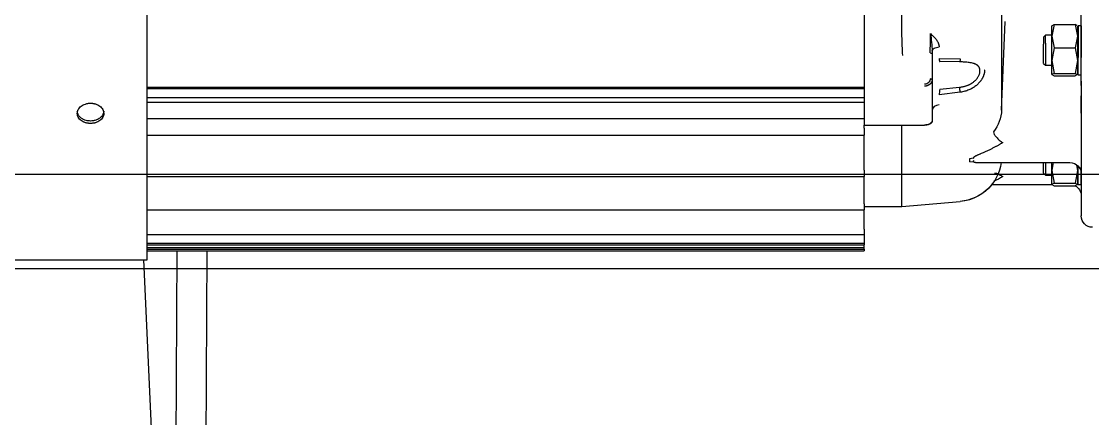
# Model space of a CAD drawing. Extents: x -1899985 to 1774885, y 556286 to 2175695.
# Drawn here: x -1726423.2 to -1725977.2, y 576635 to 576800.6 of the extents above; entities that cross this region are included whole.
import ezdxf

# ---------------------------------------------------------------- set-up
doc = ezdxf.new("R2010")
doc.units = 0
doc.header["$LTSCALE"] = 10
doc.header["$MEASUREMENT"] = 0
for name, color, linetype in [('20剖面图$0$A-LIN-V', 9, 'Continuous'), ('20剖面图$0$EWHS5T6M-3', 7, 'Continuous'), ('20剖面图$0$FHSGH10105-主梁-06', 7, 'Continuous'), ('20剖面图$0$零件1^葫芦小车', 7, 'Continuous'), ('A-LIN-V', 9, 'Continuous')]:
    doc.layers.add(name, color=color, linetype=linetype)

# ---------------------------------------------------------------- blocks, each defined once
blk = doc.blocks.new('20剖面图$0$3243243')
at = {"layer": '20剖面图$0$EWHS5T6M-3', "color": 4, "linetype": 'Continuous'}
for p, q in [((1568226.95, 576148.99), (1568226.95, 576434.4)), ((1568301.59, 576169.54), (1568301.59, 576345.23)), ((1568615.87, 576076.31), (1568615.87, 576261.84)), ((1568260.1, 576198.07), (1568260.1, 576164.53)), ((1568317.3, 576181.22), (1568317.3, 576149.35)), ((1568226.95, 576173.85), (1568226.95, 576160.56)), ((1568226.95, 576173.85), (1568228.24, 576173.85)), ((1568228.24, 576173.85), (1568228.24, 576160.56)), ((1568228.24, 576173.85), (1568228.52, 576172.75)), ((1568229.43, 576174.33), (1568228.52, 576169.5)), ((1568228.52, 576173.85), (1568228.52, 576169.5)), ((1568228.65, 576173.89), (1568229.43, 576174.33)), ((1568238.29, 576174.33), (1568229.43, 576174.33)), ((1568239.2, 576173.81), (1568238.29, 576174.33)), ((1568238.29, 576174.33), (1568239.2, 576169.5)), ((1568239.2, 576169.5), (1568239.2, 576173.85)), ((1568260.1, 576138.7), (1568258.66, 576175.65)), ((1568228.52, 576169.5), (1568229.43, 576164.67)), ((1568228.52, 576169.5), (1568228.52, 576159.32)), ((1568239.2, 576169.5), (1568238.29, 576164.67)), ((1568239.2, 576169.92), (1568241.87, 576169.92)), ((1568239.2, 576159.32), (1568239.2, 576169.5)), ((1568241.87, 576166.54), (1568241.87, 576169.92)), ((1568241.87, 576169.92), (1568242.66, 576169.14)), ((1568242.66, 576169.14), (1568242.66, 576166.18)), ((1568301.59, 576169.53), (1568301.59, 576169.54)), ((1568229.43, 576164.67), (1568228.52, 576159.32)), ((1568238.29, 576164.67), (1568229.43, 576164.67)), ((1568238.29, 576164.67), (1568239.2, 576159.32)), ((1568241.87, 576166.54), (1568241.87, 576157.35)), ((1568242.66, 576158.14), (1568242.66, 576166.18)), ((1568260.1, 576164.53), (1568260.1, 576138.7)), ((1568289.02, 576163.25), (1568289.02, 576162.1)), ((1568226.95, 576153.42), (1568226.95, 576160.56)), ((1568228.24, 576153.42), (1568228.24, 576160.56)), ((1568228.52, 576159.32), (1568229.43, 576153.98)), ((1568228.52, 576159.32), (1568228.52, 576153.46)), ((1568239.2, 576159.32), (1568238.29, 576153.98)), ((1568239.2, 576153.46), (1568239.2, 576159.32)), ((1568286.15, 576160.18), (1568277.31, 576159.99)), ((1568277.58, 576158.77), (1568285.87, 576158.9)), ((1568289.02, 576162.1), (1568289.02, 576151.35)), ((1568228.52, 576154.53), (1568228.24, 576153.42)), ((1568229.43, 576153.98), (1568228.52, 576153.46)), ((1568238.29, 576153.98), (1568229.43, 576153.98)), ((1568238.29, 576153.98), (1568239.2, 576153.46)), ((1568241.87, 576157.35), (1568239.2, 576157.35)), ((1568242.66, 576158.14), (1568241.87, 576157.35)), ((1568228.24, 576153.42), (1568226.95, 576153.42)), ((1568226.95, 576150.73), (1568226.95, 576144.58)), ((1568228.52, 576153.46), (1568229.43, 576152.95)), ((1568228.52, 576153.42), (1568228.52, 576153.46)), ((1568238.29, 576152.95), (1568229.43, 576152.95)), ((1568239.2, 576153.46), (1568238.29, 576152.95)), ((1568289.02, 576151.35), (1568289.02, 576134.01)), ((1568226.95, 576148.99), (1568226.95, 576094.54)), ((1568277.31, 576146.13), (1568286.15, 576145.02)), ((1568285.87, 576147.42), (1568277.58, 576148.22)), ((1568317.3, 576149.35), (1568317.3, 576148.24)), ((1568317.3, 576148.65), (1568317.3, 576132.59)), ((1568615.87, 576148.24), (1568317.3, 576148.24)), ((1568615.87, 576147.63), (1568317.3, 576147.63)), ((1568226.95, 576137.44), (1568226.95, 576144.58)), ((1568317.3, 576143.76), (1568615.87, 576143.76)), ((1568317.3, 576141.78), (1568615.87, 576141.78)), ((1568317.3, 576132.34), (1568292.16, 576132.34)), ((1568301.59, 576098.47), (1568301.59, 576132.34)), ((1568317.3, 576135.05), (1568615.87, 576135.05)), ((1568317.3, 576132.59), (1568317.3, 576132.34)), ((1568317.3, 576131.08), (1568317.3, 576132.34)), ((1568226.95, 576128.04), (1568226.95, 576114.75)), ((1568317.3, 576131.08), (1568317.3, 576128.16)), ((1568317.3, 576113.67), (1568317.3, 576128.16)), ((1568615.87, 576128.16), (1568317.3, 576128.16)), ((1568271.89, 576118.76), (1568271.87, 576118.46)), ((1568273.3, 576118.55), (1568271.89, 576118.76)), ((1568273.3, 576117.14), (1568273.3, 576118.55)), ((1568226.95, 576107.61), (1568226.95, 576114.75)), ((1568228.24, 576115.31), (1568228.24, 576114.75)), ((1568228.24, 576107.61), (1568228.24, 576114.75)), ((1568228.9, 576115.77), (1568228.52, 576113.5)), ((1568228.52, 576115.58), (1568228.52, 576113.5)), ((1568269.34, 576116.78), (1568231.66, 576116.78)), ((1568238.64, 576116.78), (1568239.2, 576113.5)), ((1568239.2, 576113.5), (1568239.2, 576116.78)), ((1568241.87, 576116.78), (1568241.87, 576111.54)), ((1568242.66, 576112.32), (1568242.66, 576116.78)), ((1568271.87, 576117.61), (1568271.89, 576117.31)), ((1568273.3, 576117.14), (1568271.89, 576117.31)), ((1568228.52, 576113.5), (1568228.52, 576107.65)), ((1568228.52, 576113.5), (1568229.43, 576108.16)), ((1568239.2, 576113.5), (1568238.29, 576108.16)), ((1568239.2, 576107.65), (1568239.2, 576113.5)), ((1568241.87, 576111.54), (1568239.2, 576111.54)), ((1568242.66, 576112.32), (1568241.87, 576111.54)), ((1568317.3, 576113.67), (1568317.3, 576110.96)), ((1568317.3, 576099.55), (1568317.3, 576110.96)), ((1568615.87, 576110.96), (1568317.3, 576110.96)), ((1568228.24, 576107.61), (1568226.95, 576107.61)), ((1568228.52, 576108.71), (1568228.24, 576107.61)), ((1568229.43, 576108.16), (1568228.52, 576107.65)), ((1568228.52, 576107.61), (1568228.52, 576107.65)), ((1568228.52, 576107.65), (1568229.43, 576107.13)), ((1568238.29, 576108.16), (1568229.43, 576108.16)), ((1568238.29, 576107.13), (1568229.43, 576107.13)), ((1568238.29, 576107.13), (1568229.51, 576107.13)), ((1568238.29, 576108.16), (1568239.2, 576107.65)), ((1568239.2, 576107.65), (1568238.29, 576107.13)), ((1568239.2, 576107.65), (1568238.29, 576107.13)), ((1568264.19, 576107.65), (1568239.2, 576107.65)), ((1568264.19, 576107.65), (1568239.2, 576107.65)), ((1568226.95, 576102.94), (1568226.95, 576094.54)), ((1568301.59, 576098.47), (1568277.31, 576100.6)), ((1568301.59, 576098.47), (1568277.31, 576100.6)), ((1568317.3, 576098.47), (1568301.59, 576098.47)), ((1568317.3, 576098.47), (1568301.59, 576098.47)), ((1568317.3, 576099.55), (1568317.3, 576097.07)), ((1568317.3, 576098.47), (1568317.3, 576097.07)), ((1568317.3, 576089.05), (1568317.3, 576097.07)), ((1568615.87, 576097.07), (1568317.3, 576097.07)), ((1568317.3, 576089.05), (1568317.3, 576097.07)), ((1568317.3, 576089.05), (1568317.3, 576086.83)), ((1568317.3, 576089.05), (1568317.3, 576086.83)), ((1568317.3, 576086.83), (1568317.3, 576083.21)), ((1568615.87, 576086.83), (1568317.3, 576086.83)), ((1568317.3, 576086.83), (1568317.3, 576083.21)), ((1568317.3, 576083.21), (1568317.3, 576082.55)), ((1568615.87, 576083.21), (1568317.3, 576083.21)), ((1568317.3, 576083.21), (1568317.3, 576082.55)), ((1568317.3, 576081.39), (1568317.3, 576082.55)), ((1568615.87, 576082.55), (1568317.3, 576082.55)), ((1568317.3, 576081.39), (1568317.3, 576082.55)), ((1568615.87, 576081.39), (1568317.3, 576081.39)), ((1568317.3, 576080.74), (1568317.3, 576081.39)), ((1568317.3, 576080.74), (1568317.3, 576081.39)), ((1568615.87, 576080.74), (1568317.3, 576080.74)), ((1568317.3, 576080.74), (1568317.3, 576080.03)), ((1568317.3, 576080.74), (1568317.3, 576080.03)), ((1568615.87, 576080.03), (1568317.3, 576080.03)), ((1568615.87, 576080.03), (1568317.3, 576080.03)), ((1568615.87, 576076.31), (1568615.87, 576080.03)), ((1568751.8, 576076.31), (1568615.87, 576076.31)), ((1568751.8, 576076.31), (1568615.87, 576076.31))]:
    blk.add_line(p, q, dxfattribs=at)
for centre, radius, start, end in [((1568356.28, 576160.32), 67.33, 171.2625, 177.4992), ((1566999.41, 576155.54), 1290.41, 0.30865, 0.66611), ((1567955.07, 576180.31), 346.69, 356.89, 358.2177), ((1568281.04, 576160.19), 3.73, 182.9811, 202.2857), ((1568292.1, 576151.8), 2.29, 181.5469, 271.5974), ((1567409.43, 576261.02), 875.45, 352.45924, 352.5971), ((1568600.78, 576182.2), 316.82, 186.3031, 186.7393), ((1568275.98, 576139.4), 15.89, 182.5089, 218.1426), ((1568289.78, 576134.03), 0.763, 181.8362, 271.7254), ((1568231.66, 576112.06), 4.71, 90, 180), ((1568278.95, 576119.38), 18.86, 187.9295, 265), ((1568270.51, 576128.4), 20.58, 238.0128, 249.6984), ((1568231.66, 576102.94), 4.71, 117.1281, 180), ((1568231.66, 576102.94), 4.71, 117.1281, 180), ((1568278.95, 576119.38), 18.86, 218.4661, 265), ((1568222.23, 576094.54), 4.71, 270, 0), ((1568222.23, 576094.54), 4.71, 270, 0)]:
    blk.add_arc(centre, radius, start, end, dxfattribs=at)
at = {"layer": '20剖面图$0$EWHS5T6M-3', "color": 4, "linetype": 'Continuous', "extrusion": (0, 0, -1)}
for centre, major_axis, ratio, start_param, end_param in [((1568289.8, 576151.35), (0.786, 0), 0.5, 3.141593, 4.712389), ((1568285.87, 576138.6), (-3.14, 0), 0.721105, 1.658063, 3.14162)]:
    blk.add_ellipse(centre, major_axis=major_axis, ratio=ratio, start_param=start_param, end_param=end_param, dxfattribs=at)
at = {"layer": '20剖面图$0$EWHS5T6M-3', "color": 4, "linetype": 'Continuous'}
for points, degree, knots in [([(1568289.73, 576170.54), (1568289.51, 576170.35), (1568289.07, 576169.96), (1568288.21, 576169.16), (1568287.46, 576168.33), (1568286.93, 576167.53), (1568286.65, 576167.04), (1568286.47, 576166.61), (1568286.32, 576166.2), (1568286.22, 576165.8), (1568286.16, 576165.4), (1568286.15, 576165.13), (1568286.15, 576165)], 3, [0, 0, 0, 0, 0.125011, 0.250017, 0.499875, 0.603087, 0.677277, 0.749978, 0.814865, 0.874988, 0.937496, 1, 1, 1, 1]), ([(1568289.02, 576163.25), (1568289.02, 576163.65), (1568288.74, 576164.1), (1568287.64, 576164.77), (1568286.86, 576164.96), (1568286.15, 576165)], 3, [0, 0, 0, 0, 0.5, 0.5, 1, 1, 1, 1]), ([(1568269.13, 576155.05), (1568269.13, 576155.13), (1568269.13, 576155.29), (1568269.15, 576155.52), (1568269.19, 576155.73), (1568269.24, 576155.94), (1568269.3, 576156.14), (1568269.37, 576156.33), (1568269.46, 576156.51), (1568269.57, 576156.69), (1568269.68, 576156.85), (1568269.81, 576157.01), (1568269.96, 576157.15), (1568270.11, 576157.29), (1568270.29, 576157.43), (1568270.47, 576157.55), (1568270.67, 576157.67), (1568270.88, 576157.78), (1568271.11, 576157.88), (1568271.35, 576157.98), (1568271.6, 576158.07), (1568272.04, 576158.21), (1568272.69, 576158.37), (1568273.6, 576158.52), (1568274.68, 576158.64), (1568276.01, 576158.73), (1568277.03, 576158.76), (1568277.58, 576158.77)], 3, [0, 0, 0, 0, 0.025288, 0.050219, 0.074845, 0.099219, 0.123396, 0.147433, 0.171387, 0.195316, 0.219278, 0.243332, 0.267533, 0.291939, 0.316604, 0.341581, 0.366922, 0.392675, 0.418887, 0.445603, 0.472864, 0.500709, 0.581938, 0.664866, 0.750426, 0.865857, 1, 1, 1, 1]), ([(1568286.15, 576160.18), (1568286.14, 576160.12), (1568286.13, 576160.01), (1568286.11, 576159.85), (1568286.09, 576159.68), (1568286.06, 576159.51), (1568286.03, 576159.34), (1568285.99, 576159.19), (1568285.96, 576159.07), (1568285.92, 576158.96), (1568285.89, 576158.92), (1568285.87, 576158.9)], 3, [0, 0, 0, 0, 0.077735, 0.163795, 0.258193, 0.360935, 0.47203, 0.591481, 0.719291, 0.855464, 1, 1, 1, 1]), ([(1568289.8, 576162.49), (1568289.6, 576162.49), (1568289.39, 576162.45), (1568289.1, 576162.3), (1568289.02, 576162.2), (1568289.02, 576162.1)], 3, [0, 0, 0, 0, 0.5, 0.5, 1, 1, 1, 1]), ([(1568267.16, 576155.5), (1568267.16, 576155.4), (1568267.17, 576155.21), (1568267.18, 576154.93), (1568267.21, 576154.64), (1568267.26, 576154.35), (1568267.32, 576154.06), (1568267.39, 576153.76), (1568267.48, 576153.47), (1568267.58, 576153.17), (1568267.69, 576152.87), (1568267.82, 576152.57), (1568267.97, 576152.27), (1568268.13, 576151.97), (1568268.3, 576151.66), (1568268.49, 576151.36), (1568268.7, 576151.05), (1568268.92, 576150.75), (1568269.16, 576150.45), (1568269.42, 576150.14), (1568269.7, 576149.84), (1568269.99, 576149.54), (1568270.38, 576149.17), (1568270.88, 576148.75), (1568271.51, 576148.28), (1568272.19, 576147.84), (1568272.92, 576147.44), (1568273.7, 576147.08), (1568274.53, 576146.76), (1568275.41, 576146.5), (1568276.34, 576146.28), (1568276.98, 576146.18), (1568277.31, 576146.13)], 3, [0, 0, 0, 0, 0.023596, 0.046848, 0.069813, 0.092549, 0.115115, 0.137574, 0.159988, 0.182418, 0.204926, 0.227574, 0.250421, 0.273525, 0.296943, 0.320728, 0.344931, 0.369601, 0.394784, 0.420522, 0.446855, 0.473821, 0.501454, 0.550477, 0.600634, 0.652145, 0.705215, 0.760032, 0.81677, 0.875584, 0.936618, 1, 1, 1, 1]), ([(1568277.58, 576148.22), (1568277.42, 576148.24), (1568277.09, 576148.28), (1568276.62, 576148.36), (1568276.15, 576148.44), (1568275.7, 576148.55), (1568275.26, 576148.67), (1568274.83, 576148.8), (1568274.42, 576148.94), (1568274.02, 576149.1), (1568273.63, 576149.27), (1568273.25, 576149.46), (1568272.89, 576149.66), (1568272.53, 576149.87), (1568272.19, 576150.1), (1568271.79, 576150.39), (1568271.35, 576150.76), (1568270.88, 576151.2), (1568270.47, 576151.66), (1568270.11, 576152.13), (1568269.81, 576152.61), (1568269.56, 576153.09), (1568269.37, 576153.59), (1568269.23, 576154.08), (1568269.14, 576154.57), (1568269.13, 576154.89), (1568269.13, 576155.05)], 3, [0, 0, 0, 0, 0.039878, 0.078912, 0.117144, 0.154619, 0.191384, 0.227489, 0.262988, 0.297935, 0.332389, 0.366411, 0.400064, 0.433413, 0.466526, 0.499471, 0.55456, 0.607472, 0.65855, 0.708176, 0.756766, 0.804764, 0.852628, 0.900824, 0.949803, 1, 1, 1, 1]), ([(1568289.02, 576151.35), (1568289.02, 576151.29), (1568289.02, 576151.17), (1568289.04, 576150.99), (1568289.08, 576150.82), (1568289.12, 576150.66), (1568289.18, 576150.5), (1568289.25, 576150.34), (1568289.33, 576150.19), (1568289.42, 576150.05), (1568289.51, 576149.91), (1568289.62, 576149.78), (1568289.73, 576149.66), (1568289.85, 576149.55), (1568289.97, 576149.44), (1568290.1, 576149.34), (1568290.23, 576149.25), (1568290.36, 576149.16), (1568290.5, 576149.08), (1568290.64, 576149.01), (1568290.78, 576148.95), (1568290.92, 576148.89), (1568291.06, 576148.84), (1568291.21, 576148.79), (1568291.35, 576148.75), (1568291.49, 576148.72), (1568291.63, 576148.7), (1568291.76, 576148.68), (1568291.9, 576148.66), (1568292.03, 576148.65), (1568292.12, 576148.65), (1568292.16, 576148.65)], 3, [0, 0, 0, 0, 0.043815, 0.086945, 0.129389, 0.171151, 0.212229, 0.252628, 0.292346, 0.331388, 0.369753, 0.407445, 0.444466, 0.480818, 0.516503, 0.551525, 0.585887, 0.619591, 0.652642, 0.685043, 0.716798, 0.747913, 0.778391, 0.808237, 0.837458, 0.866059, 0.894046, 0.921426, 0.948207, 0.974395, 1, 1, 1, 1]), ([(1568639.45, 576141.54), (1568639.34, 576141.54), (1568639.14, 576141.54), (1568638.83, 576141.52), (1568638.52, 576141.49), (1568638.22, 576141.44), (1568637.93, 576141.38), (1568637.63, 576141.31), (1568637.1, 576141.15), (1568636.37, 576140.84), (1568635.53, 576140.3), (1568634.84, 576139.65), (1568634.33, 576138.91), (1568634.02, 576138.11), (1568633.91, 576137.28), (1568634.01, 576136.45), (1568634.33, 576135.66), (1568634.84, 576134.94), (1568635.53, 576134.31), (1568636.36, 576133.79), (1568637.16, 576133.47), (1568637.84, 576133.29), (1568638.37, 576133.19), (1568638.9, 576133.13), (1568639.26, 576133.12), (1568639.45, 576133.12)], 3, [0, 0, 0, 0, 0.017969, 0.035808, 0.053574, 0.071324, 0.089115, 0.107004, 0.125048, 0.18751, 0.2499, 0.312443, 0.374783, 0.437331, 0.499754, 0.56222, 0.624775, 0.687117, 0.749694, 0.81201, 0.874549, 0.905951, 0.937122, 0.96837, 1, 1, 1, 1]), ([(1568639.45, 576133.12), (1568639.54, 576133.12), (1568639.72, 576133.12), (1568639.98, 576133.14), (1568640.25, 576133.16), (1568640.61, 576133.21), (1568641.05, 576133.29), (1568641.55, 576133.42), (1568642.04, 576133.6), (1568642.66, 576133.87), (1568643.36, 576134.3), (1568644.05, 576134.94), (1568644.56, 576135.66), (1568644.87, 576136.45), (1568644.98, 576137.27), (1568644.88, 576138.1), (1568644.56, 576138.9), (1568644.05, 576139.65), (1568643.36, 576140.3), (1568642.52, 576140.84), (1568641.72, 576141.17), (1568641.05, 576141.37), (1568640.52, 576141.47), (1568639.99, 576141.53), (1568639.63, 576141.54), (1568639.45, 576141.54)], 3, [0, 0, 0, 0, 0.015617, 0.031217, 0.046838, 0.062519, 0.093859, 0.125183, 0.156348, 0.187563, 0.250185, 0.312521, 0.375062, 0.437522, 0.499933, 0.562494, 0.624855, 0.687415, 0.749875, 0.812345, 0.87492, 0.906097, 0.937303, 0.968653, 1, 1, 1, 1]), ([(1568633.95, 576138.28), (1568633.95, 576137.81), (1568634.19, 576136.72), (1568635.29, 576135.4), (1568636.81, 576134.57), (1568638.18, 576134.19), (1568639.05, 576134.15), (1568639.45, 576134.13)], 3, [0.5001595, 0.5001595, 0.5001595, 0.5001595, 0.6077712, 0.7492495, 0.8479785, 0.9315772, 1, 1, 1, 1]), ([(1568639.45, 576134.13), (1568639.73, 576134.14), (1568640.35, 576134.16), (1568641.33, 576134.35), (1568642.38, 576134.72), (1568643.67, 576135.48), (1568644.7, 576136.72), (1568644.95, 576137.81), (1568644.95, 576138.28), (1568644.95, 576138.28)], 3, [0, 0, 0, 0, 0.0496998, 0.1080452, 0.1750266, 0.2506324, 0.3922836, 0.5000874, 0.500163, 0.500163, 0.500163, 0.500163]), ([(1568292.16, 576132.59), (1568292.09, 576132.59), (1568291.94, 576132.59), (1568291.72, 576132.6), (1568291.49, 576132.61), (1568291.28, 576132.64), (1568291.06, 576132.67), (1568290.85, 576132.71), (1568290.64, 576132.76), (1568290.45, 576132.81), (1568290.26, 576132.87), (1568290.08, 576132.94), (1568289.9, 576133.02), (1568289.73, 576133.1), (1568289.56, 576133.2), (1568289.39, 576133.32), (1568289.24, 576133.47), (1568289.12, 576133.63), (1568289.03, 576133.81), (1568289.02, 576133.94), (1568289.02, 576134.01)], 3, [0, 0, 0, 0, 0.043817, 0.087902, 0.132274, 0.176955, 0.221965, 0.267323, 0.313047, 0.359156, 0.405668, 0.4526, 0.499967, 0.551187, 0.60913, 0.673811, 0.745237, 0.823412, 0.908334, 1, 1, 1, 1]), ([(1568289.8, 576133.27), (1568289.8, 576133.1), (1568289.97, 576132.95), (1568290.05, 576132.87), (1568290.17, 576132.8), (1568290.3, 576132.72), (1568290.45, 576132.66), (1568290.61, 576132.6), (1568290.81, 576132.55), (1568291, 576132.5), (1568291.22, 576132.46), (1568291.36, 576132.44), (1568291.52, 576132.42), (1568291.83, 576132.39), (1568292.16, 576132.39)], 2, [0, 0, 0, 0.25, 0.25, 0.375, 0.375, 0.5, 0.5, 0.625, 0.625, 0.75, 0.75, 0.833333, 0.833333, 1, 1, 1]), ([(1568263.48, 576129.59), (1568263.46, 576129.29), (1568263.34, 576128.95), (1568262.94, 576128.19), (1568262.65, 576127.78), (1568261.93, 576126.96), (1568261.51, 576126.55), (1568260.6, 576125.78), (1568260.11, 576125.42), (1568259.61, 576125.12)], 3, [0, 0, 0, 0, 0.25, 0.25, 0.5, 0.5, 0.75, 0.75, 1, 1, 1, 1]), ([(1568259.61, 576125.12), (1568259.73, 576125.05), (1568259.97, 576124.9), (1568260.34, 576124.68), (1568260.74, 576124.45), (1568261.16, 576124.21), (1568261.6, 576123.96), (1568262.07, 576123.7), (1568262.56, 576123.43), (1568263.07, 576123.16), (1568263.61, 576122.88), (1568264.17, 576122.59), (1568264.75, 576122.3), (1568265.36, 576122.01), (1568266.2, 576121.61), (1568267.17, 576121.17), (1568268.14, 576120.75), (1568268.8, 576120.48), (1568269.28, 576120.28), (1568269.68, 576120.1), (1568270.09, 576119.92), (1568270.45, 576119.74), (1568270.78, 576119.58), (1568271.06, 576119.44), (1568271.3, 576119.3), (1568271.5, 576119.17), (1568271.66, 576119.06), (1568271.78, 576118.95), (1568271.86, 576118.85), (1568271.88, 576118.79), (1568271.89, 576118.76)], 3, [0, 0, 0, 0, 0.029065, 0.059681, 0.091858, 0.125603, 0.160926, 0.197831, 0.236324, 0.276411, 0.318095, 0.361381, 0.406272, 0.45277, 0.50088, 0.599222, 0.673538, 0.723826, 0.750086, 0.785132, 0.817484, 0.847177, 0.874255, 0.89878, 0.920832, 0.940524, 0.958011, 0.973518, 0.987365, 1, 1, 1, 1]), ([(1568271.89, 576117.31), (1568271.89, 576117.3), (1568271.89, 576117.27), (1568271.87, 576117.22), (1568271.83, 576117.18), (1568271.78, 576117.13), (1568271.72, 576117.09), (1568271.64, 576117.05), (1568271.54, 576117.02), (1568271.43, 576116.98), (1568271.31, 576116.95), (1568271.17, 576116.92), (1568271.01, 576116.89), (1568270.85, 576116.86), (1568270.66, 576116.84), (1568270.46, 576116.82), (1568270.25, 576116.81), (1568270.02, 576116.79), (1568269.78, 576116.78), (1568269.55, 576116.78), (1568269.41, 576116.78), (1568269.35, 576116.78)], 3, [0, 0, 0, 0, 0.0069116, 0.0141137, 0.0217356, 0.0298867, 0.0386568, 0.0481179, 0.0583273, 0.0693308, 0.081165, 0.0938592, 0.1074372, 0.1219183, 0.1373187, 0.1536516, 0.1709282, 0.1891578, 0.2083486, 0.2285073, 0.2427241, 0.2427241, 0.2427241, 0.2427241]), ([(1568263.02, 576112.46), (1568262.83, 576112.46), (1568262.58, 576112.42), (1568261.93, 576112.22), (1568261.51, 576112.04), (1568260.6, 576111.56), (1568260.11, 576111.27), (1568259.62, 576110.95)], 3, [0.2947245, 0.2947245, 0.2947245, 0.2947245, 0.5, 0.5, 0.75, 0.75, 0.9999713, 0.9999713, 0.9999713, 0.9999713])]:
    blk.add_open_spline(points, degree=degree, knots=knots, dxfattribs=at)
at = {"layer": '20剖面图$0$FHSGH10105-主梁-06', "color": 4, "linetype": 'Continuous'}
for p, q in [((1562724.44, 576111.78), (1570255.4, 576111.78)), ((1562731.11, 576072.49), (1570255.4, 576072.49))]:
    blk.add_line(p, q, dxfattribs=at)
at = {"layer": '20剖面图$0$零件1^葫芦小车', "color": 4, "linetype": 'Continuous'}
for p, q in [((1568592.54, 575756.21), (1568590.83, 576080.03)), ((1568603.46, 576080.03), (1568605.26, 575747.68)), ((1568594.64, 575573.36), (1568617.22, 576076.31))]:
    blk.add_line(p, q, dxfattribs=at)
blk = doc.blocks.new('20剖面图$0$b234swerwr')
at = {"layer": '20剖面图$0$A-LIN-V', "xscale": -1}
blk.add_blockref('20剖面图$0$3243243', (-250, 0), dxfattribs=at)
blk = doc.blocks.new('20剖面图')
at = {"layer": '20剖面图$0$A-LIN-V'}
blk.add_blockref('20剖面图$0$b234swerwr', (-157505, 624.96), dxfattribs=at)

msp = doc.modelspace()

# ---------------------------------------------------------------- block references
at = {"layer": 'A-LIN-V'}
msp.add_blockref('20剖面图', (0, 0), dxfattribs=at)

doc.saveas('drawing.dxf')
